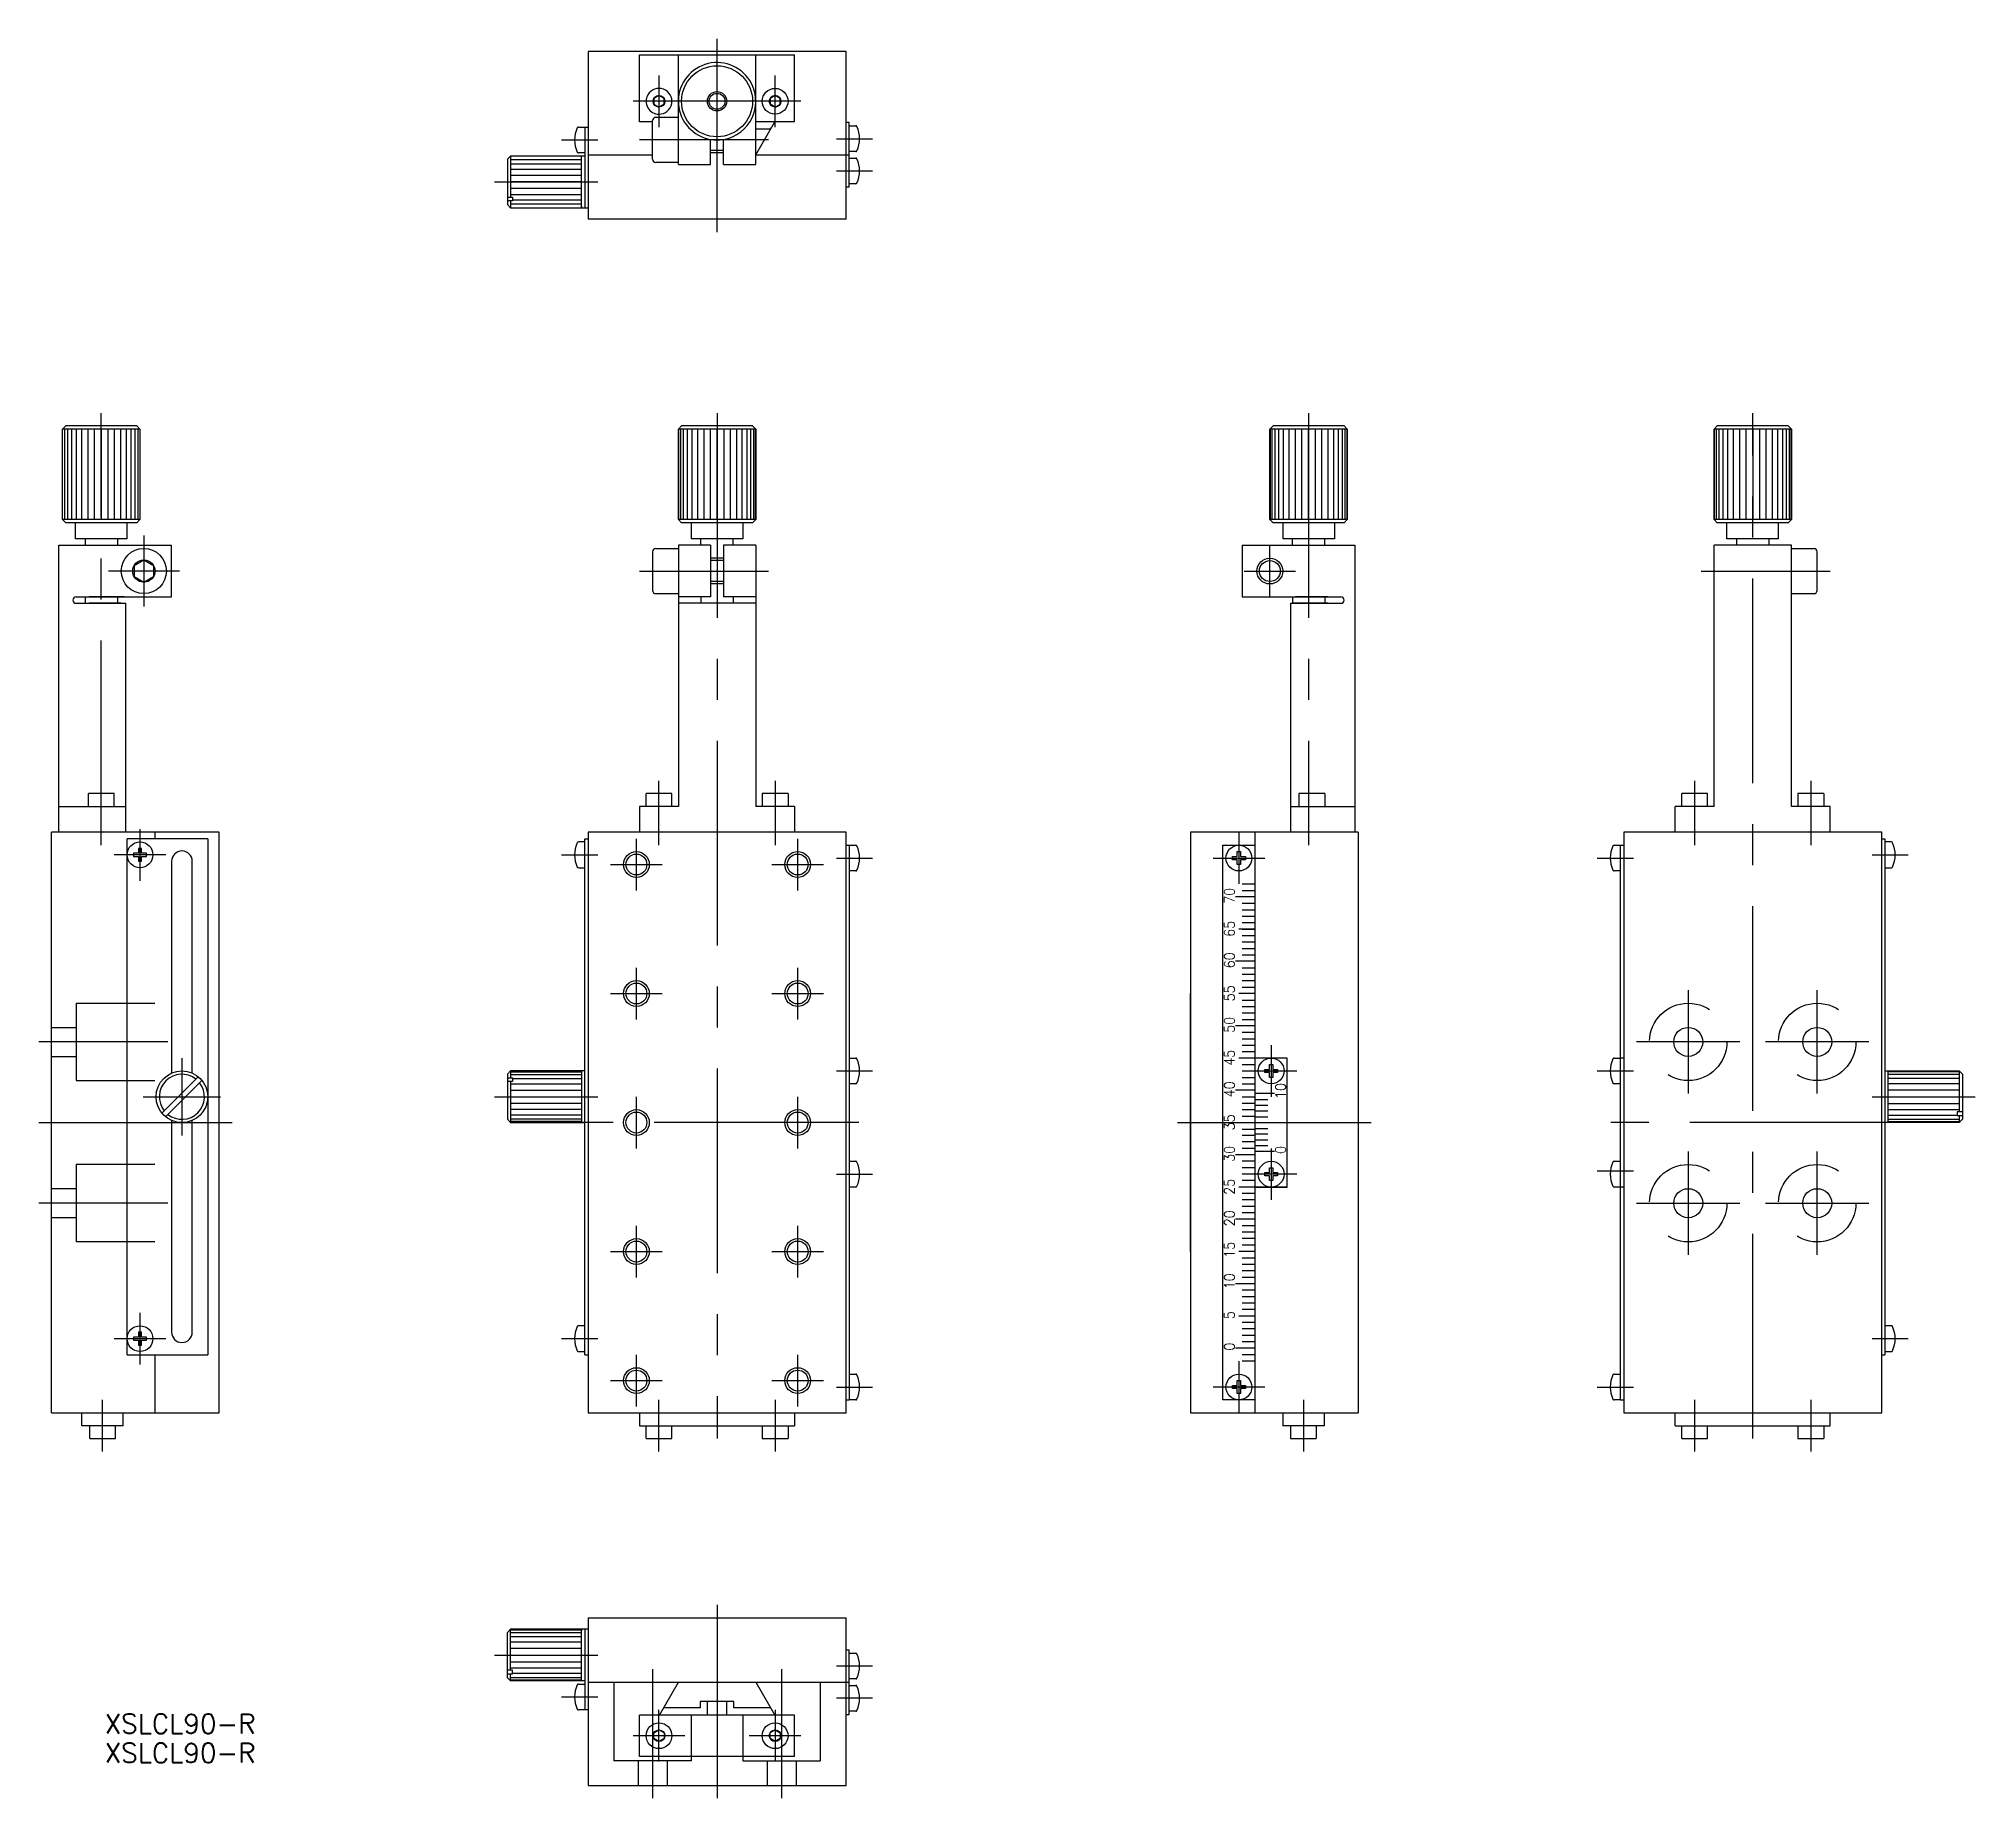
# Model space of a CAD drawing. Extents: x -105 to 195, y -105 to 168.
import ezdxf

# ---------------------------------------------------------------- set-up
doc = ezdxf.new("R2010")
doc.units = 0
doc.linetypes.add('CENTER', pattern=[50.8, 31.75, -6.35, 6.35, -6.35])
doc.linetypes.add('DASHED', pattern=[19.05, 12.7, -6.35])
doc.layers.get('0').update_dxf_attribs({"linetype": 'CONTINUOUS'})
doc.layers.add('CENTER', color=1, linetype='CENTER')
doc.styles.add('CONVERTER_2', font='txt.shx', dxfattribs={"width": 0.9})
doc.styles.get("Standard").update_dxf_attribs({"font": 'txt.shx', "height": 3, "bigfont": 'bigfont.shx'})

msp = doc.modelspace()

# ---------------------------------------------------------------- linework, layer by layer
at = {"color": 7, "linetype": 'CONTINUOUS'}
for p, q in [((20, 166.03), (-20, 166.03)), ((-20, 166.03), (-20, 140.03)), ((-12, 165.53), (12, 165.53)), ((-12, 155.13), (-12, 165.53)), ((-6, 155.83), (-6, 165.53)), ((6, 154.33), (6, 165.53)), ((12, 158.33), (12, 165.53)), ((20, 140.03), (20, 166.03)), ((-9, 159.23), (-9.78, 158.78)), ((-8.22, 158.78), (-9, 159.23)), ((9, 159.23), (8.22, 158.78)), ((9.78, 158.78), (9, 159.23)), ((-9.78, 158.78), (-9.78, 157.88)), ((-9.78, 157.88), (-9, 157.43)), ((-8.22, 157.88), (-9, 157.43)), ((-8.22, 157.88), (-8.22, 158.78)), ((8.22, 158.78), (8.22, 157.88)), ((9, 157.43), (8.22, 157.88)), ((9, 157.43), (9.78, 157.88)), ((9.78, 157.88), (9.78, 158.78)), ((12, 155.13), (12, 158.33)), ((-21.49, 154.33), (-20.5, 154.33)), ((-20.5, 154.33), (-20.5, 141.83)), ((-20.5, 154.33), (-20, 154.33)), ((-10, 155.13), (-12, 155.13)), ((-10, 154.33), (-10, 155.33)), ((-10, 150.03), (-10, 154.33)), ((-6, 155.83), (-9.5, 155.83)), ((-6, 154.33), (-6, 155.83)), ((-6, 148.83), (-6, 154.33)), ((8.94, 155.13), (6, 155.13)), ((6, 150.03), (8.94, 155.13)), ((6, 154.03), (6, 154.33)), ((8.31, 154.03), (6, 154.03)), ((6, 148.53), (6, 154.03)), ((8.31, 154.03), (8.48, 154.33)), ((12, 155.13), (8.94, 155.13)), ((20, 154.73), (20, 155.03)), ((20.5, 155.03), (20, 155.03)), ((20.5, 145.03), (20.5, 155.03)), ((20.5, 154.53), (21.49, 154.53)), ((-20.5, 150.33), (-21.49, 150.33)), ((-1, 148.53), (-1, 152.41)), ((-1, 150.71), (-1, 151.61)), ((-1, 150.33), (-1, 150.71)), ((1, 150.33), (-1, 150.33)), ((1, 148.53), (1, 152.41)), ((1, 150.71), (1, 151.61)), ((1, 150.33), (1, 150.71)), ((21.49, 150.53), (20.5, 150.53)), ((-32.5, 149.33), (-32, 149.83)), ((-32.5, 149.33), (-32.5, 142.33)), ((-32, 149.83), (-32, 143.46)), ((-20.5, 149.83), (-32, 149.83)), ((-32, 149.29), (-21, 149.29)), ((-32, 148.65), (-21, 148.65)), ((-32, 147.83), (-21, 147.83)), ((-21, 141.83), (-21, 149.83)), ((-20, 150.03), (-10, 150.03)), ((-10, 149.33), (-10, 150.03)), ((-6, 148.83), (-9.5, 148.83)), ((-6, 148.53), (-6, 148.83)), ((-6, 148.53), (-1, 148.53)), ((1, 148.53), (6, 148.53)), ((6, 150.03), (20.5, 150.03)), ((20.5, 149.53), (21.49, 149.53)), ((-32, 146.86), (-21, 146.86)), ((-21, 145.83), (-32, 145.83)), ((-21, 144.79), (-32, 144.79)), ((20.5, 145.03), (20, 145.03)), ((21.49, 145.53), (20.5, 145.53)), ((-32.5, 143.46), (-31.7, 143.46)), ((-31.7, 142.9), (-32.5, 142.9)), ((-32, 141.83), (-32.5, 142.33)), ((-21, 143.83), (-32, 143.83)), ((-32, 142.9), (-32, 141.83)), ((-21, 142.36), (-32, 142.36)), ((-32, 141.83), (-20, 141.83)), ((-31.7, 143.46), (-31.7, 142.9)), ((-21, 143), (-31.7, 143)), ((-21, 142.08), (-21, 141.83)), ((0, 140.03), (-20, 140.03)), ((20, 140.03), (0, 140.03)), ((-100.96, 108), (-101.46, 107.5)), ((-101.46, 93.5), (-101.46, 107.5)), ((-101.1, 107.5), (-101.46, 107.5)), ((-101.1, 93.5), (-101.1, 107.5)), ((-100.65, 107.5), (-101.1, 107.5)), ((-97.66, 108), (-100.96, 108)), ((-100.65, 93.5), (-100.65, 107.5)), ((-100.05, 107.5), (-100.65, 107.5)), ((-100.05, 93.5), (-100.05, 107.5)), ((-99.32, 107.5), (-100.05, 107.5)), ((-99.32, 93.5), (-99.32, 107.5)), ((-98.46, 107.5), (-99.32, 107.5)), ((-98.46, 93.5), (-98.46, 107.5)), ((-97.48, 107.5), (-98.46, 107.5)), ((-97.46, 108), (-97.66, 108)), ((-97.48, 93.5), (-97.48, 107.5)), ((-96.5, 107.5), (-97.48, 107.5)), ((-93.46, 108), (-97.46, 108)), ((-96.5, 93.5), (-96.5, 107.5)), ((-89.82, 107.5), (-96.5, 107.5)), ((-95.46, 107.5), (-95.46, 93.5)), ((-94.42, 107.5), (-94.42, 93.5)), ((-89.96, 108), (-93.46, 108)), ((-93.44, 107.5), (-93.44, 93.5)), ((-92.46, 107.5), (-92.46, 93.5)), ((-91.6, 107.5), (-91.6, 93.5)), ((-90.86, 107.5), (-90.86, 93.5)), ((-90.26, 107.5), (-90.26, 93.5)), ((-89.46, 107.5), (-89.96, 108)), ((-89.82, 107.5), (-89.82, 93.5)), ((-89.46, 107.5), (-89.82, 107.5)), ((-89.46, 107.5), (-89.46, 93.5)), ((-6, 107.5), (-5.5, 108)), ((-6, 93.5), (-6, 107.5)), ((-6, 107.5), (-6, 93.5)), ((0, 107.5), (-6, 107.5)), ((-5.91, 93.5), (-5.91, 107.5)), ((-5.64, 93.5), (-5.64, 107.5)), ((-2, 108), (-5.5, 108)), ((-5.2, 93.5), (-5.2, 107.5)), ((-4.6, 93.5), (-4.6, 107.5)), ((-3.86, 93.5), (-3.86, 107.5)), ((-3, 93.5), (-3, 107.5)), ((-2.02, 93.5), (-2.02, 107.5)), ((2, 108), (-2, 108)), ((-1.04, 93.5), (-1.04, 107.5)), ((0, 93.5), (0, 107.5)), ((1.04, 107.5), (0, 107.5)), ((1.04, 107.5), (1.04, 93.5)), ((2.02, 107.5), (1.04, 107.5)), ((2.2, 108), (2, 108)), ((2.02, 107.5), (2.02, 93.5)), ((3, 107.5), (2.02, 107.5)), ((5.5, 108), (2.2, 108)), ((3, 107.5), (3, 93.5)), ((3.86, 107.5), (3, 107.5)), ((3.86, 107.5), (3.86, 93.5)), ((4.6, 107.5), (3.86, 107.5)), ((4.6, 107.5), (4.6, 93.5)), ((5.2, 107.5), (4.6, 107.5)), ((5.2, 107.5), (5.2, 93.5)), ((5.64, 107.5), (5.2, 107.5)), ((6, 107.5), (5.5, 108)), ((5.64, 107.5), (5.64, 93.5)), ((5.91, 107.5), (5.64, 107.5)), ((5.91, 107.5), (5.91, 93.5)), ((6, 107.5), (5.91, 107.5)), ((6, 107.5), (6, 93.5)), ((85.7, 107.5), (86.2, 108)), ((85.7, 93.5), (85.7, 107.5)), ((85.7, 107.5), (85.7, 93.5)), ((91.7, 107.5), (85.7, 107.5)), ((85.79, 93.5), (85.79, 107.5)), ((86.06, 93.5), (86.06, 107.5)), ((89.7, 108), (86.2, 108)), ((86.5, 93.5), (86.5, 107.5)), ((87.1, 93.5), (87.1, 107.5)), ((87.84, 93.5), (87.84, 107.5)), ((88.7, 93.5), (88.7, 107.5)), ((89.68, 93.5), (89.68, 107.5)), ((93.7, 108), (89.7, 108)), ((90.65, 93.5), (90.65, 107.5)), ((91.7, 93.5), (91.7, 107.5)), ((92.74, 107.5), (91.7, 107.5)), ((92.74, 107.5), (92.74, 93.5)), ((93.72, 107.5), (92.74, 107.5)), ((93.9, 108), (93.7, 108)), ((93.72, 107.5), (93.72, 93.5)), ((94.7, 107.5), (93.72, 107.5)), ((97.2, 108), (93.9, 108)), ((94.7, 107.5), (94.7, 93.5)), ((95.55, 107.5), (94.7, 107.5)), ((95.55, 107.5), (95.55, 93.5)), ((96.29, 107.5), (95.55, 107.5)), ((96.29, 107.5), (96.29, 93.5)), ((96.89, 107.5), (96.29, 107.5)), ((96.89, 107.5), (96.89, 93.5)), ((97.33, 107.5), (96.89, 107.5)), ((97.7, 107.5), (97.2, 108)), ((97.33, 107.5), (97.33, 93.5)), ((97.61, 107.5), (97.33, 107.5)), ((97.61, 107.5), (97.61, 93.5)), ((97.7, 107.5), (97.61, 107.5)), ((97.7, 107.5), (97.7, 93.5)), ((155.06, 108), (154.56, 107.5)), ((154.56, 93.5), (154.56, 107.5)), ((154.65, 107.5), (154.56, 107.5)), ((154.65, 93.5), (154.65, 107.5)), ((154.92, 107.5), (154.65, 107.5)), ((154.92, 93.5), (154.92, 107.5)), ((155.36, 107.5), (154.92, 107.5)), ((158.36, 108), (155.06, 108)), ((155.36, 93.5), (155.36, 107.5)), ((155.96, 107.5), (155.36, 107.5)), ((155.96, 93.5), (155.96, 107.5)), ((156.7, 107.5), (155.96, 107.5)), ((156.7, 93.5), (156.7, 107.5)), ((157.56, 107.5), (156.7, 107.5)), ((157.56, 93.5), (157.56, 107.5)), ((158.54, 107.5), (157.56, 107.5)), ((158.56, 108), (158.36, 108)), ((158.54, 93.5), (158.54, 107.5)), ((159.52, 107.5), (158.54, 107.5)), ((162.56, 108), (158.56, 108)), ((159.52, 93.5), (159.52, 107.5)), ((160.56, 107.5), (159.52, 107.5)), ((160.56, 107.5), (160.56, 93.5)), ((166.56, 107.5), (160.56, 107.5)), ((161.6, 107.5), (161.6, 93.5)), ((166.06, 108), (162.56, 108)), ((162.58, 107.5), (162.58, 93.5)), ((163.56, 107.5), (163.56, 93.5)), ((164.42, 107.5), (164.42, 93.5)), ((165.16, 107.5), (165.16, 93.5)), ((165.76, 107.5), (165.76, 93.5)), ((166.06, 108), (166.56, 107.5)), ((166.2, 107.5), (166.2, 93.5)), ((166.47, 107.5), (166.47, 93.5)), ((166.56, 93.5), (166.56, 107.5)), ((166.56, 107.5), (166.56, 93.5)), ((-101.46, 93.5), (-100.96, 93)), ((-101.1, 93.5), (-101.46, 93.5)), ((-100.65, 93.5), (-101.1, 93.5)), ((-100.05, 93.5), (-100.65, 93.5)), ((-99.32, 93.5), (-100.05, 93.5)), ((-98.46, 93.5), (-99.32, 93.5)), ((-97.48, 93.5), (-98.46, 93.5)), ((-96.5, 93.5), (-97.48, 93.5)), ((-95.46, 93.5), (-96.5, 93.5)), ((-89.46, 93.5), (-95.46, 93.5)), ((-89.96, 93), (-89.46, 93.5)), ((0, 93.5), (-6, 93.5)), ((-6, 93.5), (-5.5, 93)), ((1.04, 93.5), (0, 93.5)), ((2.02, 93.5), (1.04, 93.5)), ((3, 93.5), (2.02, 93.5)), ((3.86, 93.5), (3, 93.5)), ((4.6, 93.5), (3.86, 93.5)), ((5.2, 93.5), (4.6, 93.5)), ((5.64, 93.5), (5.2, 93.5)), ((5.5, 93), (6, 93.5)), ((5.91, 93.5), (5.64, 93.5)), ((6, 93.5), (5.91, 93.5)), ((91.7, 93.5), (85.7, 93.5)), ((85.7, 93.5), (86.2, 93)), ((85.79, 93.5), (85.7, 93.5)), ((86.06, 93.5), (85.79, 93.5)), ((86.5, 93.5), (86.06, 93.5)), ((92.74, 93.5), (91.7, 93.5)), ((93.72, 93.5), (92.74, 93.5)), ((94.7, 93.5), (93.72, 93.5)), ((95.55, 93.5), (94.7, 93.5)), ((96.29, 93.5), (95.55, 93.5)), ((96.89, 93.5), (96.29, 93.5)), ((97.33, 93.5), (96.89, 93.5)), ((97.2, 93), (97.7, 93.5)), ((97.61, 93.5), (97.33, 93.5)), ((97.7, 93.5), (97.61, 93.5)), ((154.65, 93.5), (154.56, 93.5)), ((154.56, 93.5), (155.06, 93)), ((154.92, 93.5), (154.65, 93.5)), ((155.36, 93.5), (154.92, 93.5)), ((155.96, 93.5), (155.36, 93.5)), ((156.7, 93.5), (155.96, 93.5)), ((157.56, 93.5), (156.7, 93.5)), ((158.54, 93.5), (157.56, 93.5)), ((159.52, 93.5), (158.54, 93.5)), ((160.56, 93.5), (159.52, 93.5)), ((166.56, 93.5), (160.56, 93.5)), ((166.06, 93), (166.56, 93.5)), ((-89.96, 93), (-100.96, 93)), ((-99.46, 90.5), (-99.46, 93)), ((-97.96, 90.5), (-99.46, 90.5)), ((-91.46, 90.5), (-99.46, 90.5)), ((-92.96, 90.5), (-97.96, 90.5)), ((-97.96, 90.5), (-97.96, 89.5)), ((-91.46, 90.5), (-92.96, 90.5)), ((-92.96, 90.5), (-92.96, 89.5)), ((-91.46, 90.5), (-91.46, 93)), ((-91.46, 90.5), (-91.46, 93)), ((5.5, 93), (-5.5, 93)), ((4, 93), (-4, 93)), ((-4, 93), (-4, 90.5)), ((-4, 93), (-4, 90.5)), ((4, 90.5), (-4, 90.5)), ((-2.5, 90.5), (-4, 90.5)), ((2.5, 90.5), (-2.5, 90.5)), ((-2.5, 89.5), (-2.5, 90.5)), ((4, 90.5), (2.5, 90.5)), ((2.5, 89.5), (2.5, 90.5)), ((4, 93), (4, 90.5)), ((97.2, 93), (86.2, 93)), ((95.7, 93), (87.7, 93)), ((87.7, 93), (87.7, 90.5)), ((87.7, 93), (87.7, 90.5)), ((95.7, 90.5), (87.7, 90.5)), ((89.2, 90.5), (87.7, 90.5)), ((94.2, 90.5), (89.2, 90.5)), ((89.2, 89.5), (89.2, 90.5)), ((95.7, 90.5), (94.2, 90.5)), ((94.2, 89.5), (94.2, 90.5)), ((95.7, 93), (95.7, 90.5)), ((166.06, 93), (155.06, 93)), ((164.56, 93), (156.56, 93)), ((156.56, 90.5), (156.56, 93)), ((164.56, 90.5), (156.56, 90.5)), ((158.06, 90.5), (156.56, 90.5)), ((163.06, 90.5), (158.06, 90.5)), ((158.06, 90.5), (158.06, 89.5)), ((163.06, 90.5), (163.06, 89.5)), ((164.56, 90.5), (163.06, 90.5)), ((164.56, 90.5), (164.56, 93)), ((164.56, 90.5), (164.56, 93)), ((-102.06, 49), (-102.06, 89.5)), ((-102.06, 89.5), (-99.86, 89.5)), ((-99.86, 89.5), (-97.96, 89.5)), ((-97.96, 89.5), (-92.96, 89.5)), ((-92.96, 89.5), (-91.86, 89.5)), ((-91.86, 89.5), (-88.86, 89.5)), ((-90.36, 86.37), (-88.86, 87.23)), ((-88.86, 89.5), (-85.86, 89.5)), ((-88.86, 87.23), (-87.36, 86.37)), ((-85.86, 89.5), (-84.56, 89.5)), ((-84.56, 88.5), (-84.56, 89.5)), ((-84.56, 85.5), (-84.56, 88.5)), ((-10, 88.5), (-10, 82.5)), ((-9.5, 89), (-6, 89)), ((-6, 89.5), (-6, 81.5)), ((-2.5, 89.5), (-6, 89.5)), ((-1, 89.5), (-2.5, 89.5)), ((-1, 89.5), (-1, 87.5)), ((-1, 87.5), (-1, 87.12)), ((1, 87.5), (-1, 87.5)), ((-1, 87.12), (-1, 83.88)), ((1, 89.5), (1, 87.5)), ((2.5, 89.5), (1, 89.5)), ((1, 87.5), (1, 87.12)), ((1, 87.12), (1, 83.88)), ((6, 89.5), (2.5, 89.5)), ((6, 89.5), (6, 89)), ((6, 89), (6, 82)), ((81.4, 89.5), (85.7, 89.5)), ((81.4, 89.5), (81.4, 85.5)), ((85.7, 89.5), (89.2, 89.5)), ((89.2, 89.5), (89.7, 89.5)), ((89.7, 89.5), (94.2, 89.5)), ((94.2, 89.5), (94.7, 89.5)), ((94.7, 89.5), (97.2, 89.5)), ((97.2, 89.5), (98.9, 89.5)), ((97.2, 89.5), (98.9, 89.5)), ((98.9, 89.5), (98.9, 49)), ((154.56, 49), (154.56, 89.5)), ((166.56, 89.5), (154.56, 89.5)), ((166.56, 81.5), (166.56, 89.5)), ((166.56, 89), (170.06, 89)), ((170.56, 82.5), (170.56, 88.5)), ((-90.36, 86.37), (-90.36, 84.63)), ((-90.36, 84.63), (-88.86, 83.77)), ((-88.86, 83.77), (-87.36, 84.63)), ((-87.36, 86.37), (-87.36, 84.63)), ((-84.56, 82.5), (-84.56, 85.5)), ((81.4, 85.5), (81.4, 81.5)), ((-99.36, 81.5), (-97.96, 81.5)), ((-97.96, 81.5), (-92.96, 81.5)), ((-97.96, 81.5), (-97.96, 80.5)), ((-95.86, 81.5), (-97.36, 81.5)), ((-93.86, 81.5), (-95.86, 81.5)), ((-92.36, 81.5), (-93.86, 81.5)), ((-92.96, 81.5), (-92.96, 80.5)), ((-92.96, 81.5), (-91.86, 81.5)), ((-91.86, 81.5), (-92.36, 81.5)), ((-91.86, 81.5), (-88.86, 81.5)), ((-88.86, 81.5), (-85.86, 81.5)), ((-85.86, 81.5), (-84.56, 81.5)), ((-84.56, 81.5), (-84.56, 82.5)), ((-9.5, 82), (-6, 82)), ((-6, 81.5), (-6, 49)), ((-1, 81.5), (-6, 81.5)), ((-2.5, 81.5), (-2.5, 80.5)), ((-1, 83.88), (-1, 83.5)), ((-1, 83.5), (-1, 81.5)), ((1, 83.5), (-1, 83.5)), ((1, 83.88), (1, 83.5)), ((1, 83.5), (1, 81.5)), ((6, 81.5), (1, 81.5)), ((2.5, 81.5), (2.5, 80.5)), ((6, 82), (6, 81.5)), ((6, 81.5), (6, 80.5)), ((81.4, 81.5), (85.7, 81.5)), ((85.7, 81.5), (89.7, 81.5)), ((89.2, 81.5), (89.2, 80.5)), ((91.2, 81.5), (89.7, 81.5)), ((89.7, 81.5), (94.2, 81.5)), ((93.2, 81.5), (91.2, 81.5)), ((94.7, 81.5), (93.2, 81.5)), ((94.2, 81.5), (94.2, 80.5)), ((94.2, 81.5), (94.7, 81.5)), ((94.7, 81.5), (96.7, 81.5)), ((166.56, 82), (170.06, 82)), ((166.56, 49), (166.56, 81.5)), ((-99.36, 80.5), (-97.96, 80.5)), ((-97.96, 80.5), (-92.96, 80.5)), ((-92.96, 80.5), (-97.36, 80.5)), ((-92.36, 80.5), (-92.96, 80.5)), ((-92.96, 80.5), (-91.66, 80.5)), ((-91.66, 45), (-91.66, 80.5)), ((6, 80.5), (-6, 80.5)), ((6, 80.5), (6, 49)), ((88.9, 80.5), (88.9, 49)), ((88.9, 80.5), (89.2, 80.5)), ((89, 80.5), (89.1, 80.5)), ((89.1, 80.5), (89.2, 80.5)), ((89.2, 80.5), (94.2, 80.5)), ((89.7, 80.5), (89.2, 80.5)), ((89.2, 80.5), (89.7, 80.5)), ((94.2, 80.5), (89.7, 80.5)), ((94.2, 80.5), (96.7, 80.5)), ((94.7, 80.5), (94.2, 80.5)), ((-102.06, 49), (-91.66, 49)), ((-102.06, 45), (-102.06, 49)), ((-97.46, 49), (-97.46, 51)), ((-93.46, 51), (-97.46, 51)), ((-93.46, 49), (-93.46, 51)), ((-11, 49), (-12, 49)), ((-7, 49), (-12, 49)), ((-12, 49), (-12, 45)), ((-11, 49), (-11, 51)), ((-7, 51), (-11, 51)), ((-7, 49), (-7, 51)), ((-6, 49), (-7, 49)), ((12, 49), (6, 49)), ((7, 51), (7, 49)), ((11, 51), (7, 51)), ((11, 51), (11, 49)), ((12, 49), (12, 45)), ((88.9, 49), (98.9, 49)), ((88.9, 49), (88.9, 45)), ((90.2, 51), (90.2, 49)), ((94.2, 51), (90.2, 51)), ((94.2, 51), (94.2, 49)), ((98.9, 49), (98.9, 45)), ((154.56, 49), (148.56, 49)), ((148.56, 45), (148.56, 49)), ((149.56, 49), (149.56, 51)), ((153.56, 51), (149.56, 51)), ((153.56, 49), (153.56, 51)), ((167.56, 49), (166.56, 49)), ((167.56, 51), (167.56, 49)), ((171.56, 51), (167.56, 51)), ((172.56, 49), (167.56, 49)), ((171.56, 51), (171.56, 49)), ((172.56, 49), (171.56, 49)), ((172.56, 45), (172.56, 49)), ((-103.16, -45), (-103.16, 45)), ((-77.16, 45), (-103.16, 45)), ((-102.06, 45), (-102.56, 45)), ((-99.86, 45), (-102.06, 45)), ((-91.46, -36), (-91.46, 44)), ((-87.16, 44), (-91.46, 44)), ((-89.71, 42.5), (-89.71, 41.75)), ((-89.21, 42.5), (-89.71, 42.5)), ((-89.21, 41.75), (-89.21, 42.5)), ((-87.16, 45), (-87.16, 44)), ((-78.96, 44), (-87.16, 44)), ((-78.96, 44), (-78.96, -36)), ((-77.16, 40.5), (-77.16, 45)), ((-20.5, 43.5), (-21.49, 43.5)), ((-20.5, -36), (-20.5, 44)), ((-20.5, 44), (-20, 44)), ((-20.5, 44), (-20, 44)), ((20, 45), (-20, 45)), ((-20, 45), (-20, -44)), ((-6, 45), (-20, 45)), ((6, 45), (-6, 45)), ((20, 45), (6, 45)), ((20, -45), (20, 45)), ((20, 43), (20.5, 43)), ((20.5, 43), (20.5, -43)), ((20.5, 43), (21.49, 43)), ((20.5, 43), (21.49, 43)), ((99.4, 45), (73.4, 45)), ((73.4, 45), (73.4, 0)), ((78.4, 0), (78.4, 43)), ((78.4, 43), (83.4, 43)), ((83.4, 43), (83.4, 45)), ((83.4, -45), (83.4, 43)), ((97.2, 45), (89, 45)), ((95.3, 45), (89.1, 45)), ((98.9, 45), (97.2, 45)), ((99.4, 45), (98.9, 45)), ((99.4, 45), (99.4, -45)), ((139.07, 43), (140.06, 43)), ((139.07, 43), (140.06, 43)), ((140.06, 10), (140.06, 43)), ((140.06, 43), (140.56, 43)), ((180.56, 45), (140.56, 45)), ((140.56, 45), (140.56, 10)), ((154.56, 45), (140.56, 45)), ((166.56, 45), (154.56, 45)), ((180.56, 45), (166.56, 45)), ((180.56, 36), (180.56, 45)), ((180.56, 44), (181.06, 44)), ((180.56, 44), (181.06, 44)), ((181.06, 44), (181.06, -36)), ((182.05, 43.5), (181.06, 43.5)), ((-90.46, 41.75), (-90.46, 41.25)), ((-89.71, 41.75), (-90.46, 41.75)), ((-90.46, 41.25), (-89.71, 41.25)), ((-89.71, 41.25), (-89.71, 40.5)), ((-89.71, 40.5), (-89.21, 40.5)), ((-88.46, 41.75), (-89.21, 41.75)), ((-89.21, 41.25), (-88.46, 41.25)), ((-89.21, 40.5), (-89.21, 41.25)), ((-88.46, 41.25), (-88.46, 41.75)), ((-84.56, 40.5), (-84.56, 7.67)), ((-81.36, 7.67), (-81.36, 40.5)), ((-77.16, -32.5), (-77.16, 40.5)), ((-21.49, 39.5), (-20.5, 39.5)), ((79.9, 40.75), (79.9, 41.25)), ((79.9, 41.25), (80.65, 41.25)), ((80.65, 40.75), (79.9, 40.75)), ((80.65, 41.25), (80.65, 42)), ((80.65, 42), (81.15, 42)), ((80.65, 40), (80.65, 40.75)), ((81.15, 40), (80.65, 40)), ((81.15, 42), (81.15, 41.25)), ((81.15, 41.25), (81.9, 41.25)), ((81.9, 40.75), (81.15, 40.75)), ((81.15, 40.75), (81.15, 40)), ((81.9, 41.25), (81.9, 40.75)), ((181.06, 39.5), (182.05, 39.5)), ((21.49, 39), (20.5, 39)), ((81.4, 37), (83.4, 37)), ((140.06, 39), (139.07, 39)), ((83.4, 35), (80.4, 35)), ((81.4, 36), (83.4, 36)), ((81.4, 36), (83.4, 36)), ((81.4, 34), (83.4, 34)), ((180.56, -44), (180.56, 36)), ((81.4, 33), (83.4, 33)), ((81.4, 33), (83.4, 33)), ((81.4, 33), (83.4, 33)), ((81.4, 32), (83.4, 32)), ((81.4, 32), (83.4, 32)), ((81.4, 31), (83.4, 31)), ((81.4, 31), (83.4, 31)), ((83.4, 30), (80.9, 30)), ((81.4, 30), (83.4, 30)), ((81.4, 30), (83.4, 30)), ((81.4, 29), (83.4, 29)), ((81.4, 28), (83.4, 28)), ((83.4, 25), (83.4, 30)), ((83.4, 25), (80.4, 25)), ((81.4, 27), (83.4, 27)), ((81.4, 26), (83.4, 26)), ((81.4, 24), (83.4, 24)), ((81.4, 24), (83.4, 24)), ((81.4, 23), (83.4, 23)), ((81.4, 23), (83.4, 23)), ((81.4, 22), (83.4, 22)), ((81.4, 22), (83.4, 22)), ((73.4, -20), (73.4, 20)), ((83.4, 20), (80.9, 20)), ((81.4, 21), (83.4, 21)), ((81.4, 21), (83.4, 21)), ((81.4, 19), (83.4, 19)), ((81.4, 18), (83.4, 18)), ((81.4, 17), (83.4, 17)), ((81.4, 16), (83.4, 16)), ((83.4, 15), (80.4, 15)), ((81.4, 14), (83.4, 14)), ((81.4, 13), (83.4, 13)), ((20.5, 10), (21.49, 10)), ((88.4, 10), (80.9, 10)), ((81.4, 12), (83.4, 12)), ((81.4, 11), (83.4, 11)), ((88.4, 10), (83.4, 10)), ((88.4, 0), (88.4, 10)), ((139.07, 10), (140.06, 10)), ((140.06, -10), (140.06, 10)), ((140.56, 10), (140.06, 10)), ((140.56, 10), (140.56, -10)), ((-80.43, 7.1), (-86.06, 1.47)), ((-79.86, 6.53), (-85.49, 0.9)), ((-32.5, 7.5), (-32, 8)), ((-32.5, 7.5), (-32.5, 0.5)), ((-32.5, 6.93), (-31.7, 6.93)), ((-31.7, 6.36), (-32.5, 6.36)), ((-20.5, 8), (-32, 8)), ((-32, 8), (-32, 6.93)), ((-32, 7.86), (-21, 7.86)), ((-32, 7.46), (-21, 7.46)), ((-32, 6.36), (-32, 0)), ((-31.7, 6.93), (-31.7, 6.36)), ((-31.7, 6.83), (-21, 6.83)), ((-21, 8), (-21, 0)), ((81.4, 9), (83.4, 9)), ((81.4, 8), (83.4, 8)), ((81.4, 7), (83.4, 7)), ((84.9, 8.25), (85.65, 8.25)), ((84.9, 7.75), (84.9, 8.25)), ((85.65, 7.75), (84.9, 7.75)), ((85.65, 8.25), (85.65, 9)), ((85.65, 9), (86.15, 9)), ((85.65, 7), (85.65, 7.75)), ((86.15, 7), (85.65, 7)), ((86.15, 9), (86.15, 8.25)), ((86.15, 8.25), (86.9, 8.25)), ((86.9, 7.75), (86.15, 7.75)), ((86.15, 7.75), (86.15, 7)), ((86.9, 8.25), (86.9, 7.75)), ((181.06, 8), (192.56, 8)), ((181.56, 0), (181.56, 8)), ((192.56, 7.86), (181.56, 7.86)), ((192.56, 7.46), (181.56, 7.46)), ((192.56, 6.83), (181.56, 6.83)), ((192.56, 8), (192.56, 1.64)), ((193.06, 7.5), (192.56, 8)), ((193.06, 7.5), (193.06, 0.5)), ((-32, 6), (-21, 6)), ((-32, 5.04), (-21, 5.04)), ((-32, 4), (-21, 4)), ((21.49, 6), (20.5, 6)), ((83.4, 5), (80.4, 5)), ((81.4, 6), (83.4, 6)), ((81.4, 4), (83.4, 4)), ((86.4, 4.5), (83.4, 4.5)), ((83.4, 3.6), (85.4, 3.6)), ((140.06, 6), (139.07, 6)), ((192.56, 6), (181.56, 6)), ((192.56, 5.04), (181.56, 5.04)), ((181.56, 4), (192.56, 4)), ((-84.56, 0.33), (-84.56, -32.5)), ((-81.36, -32.5), (-81.36, 0.33)), ((-32, 0), (-32.5, 0.5)), ((-21, 2.96), (-32, 2.96)), ((-21, 2), (-32, 2)), ((-21, 1.17), (-32, 1.17)), ((-21, 0.54), (-32, 0.54)), ((-21, 0.14), (-32, 0.14)), ((-21, 0), (-21, 0.25)), ((81.4, 3), (83.4, 3)), ((81.4, 2), (83.4, 2)), ((81.4, 1), (83.4, 1)), ((83.4, 2.7), (85.4, 2.7)), ((83.4, 1.8), (85.4, 1.8)), ((83.4, 0.9), (85.4, 0.9)), ((192.56, 0), (181.06, 0)), ((181.56, 2.96), (192.56, 2.96)), ((181.56, 2), (192.56, 2)), ((181.56, 1.17), (192.26, 1.17)), ((181.56, 0.54), (192.56, 0.54)), ((181.56, 0.25), (181.56, 0)), ((181.56, 0.14), (192.56, 0.14)), ((193.06, 1.64), (192.26, 1.64)), ((192.26, 1.64), (192.26, 1.07)), ((192.26, 1.07), (193.06, 1.07)), ((192.56, 1.07), (192.56, 0)), ((192.56, 0), (193.06, 0.5)), ((-32, 0), (-20.5, 0)), ((73.4, 0), (73.4, -45)), ((78.4, -43), (78.4, 0)), ((80.9, 0), (85.9, 0)), ((81.4, -1), (83.4, -1)), ((83.4, -2), (81.4, -2)), ((83.4, -3), (81.4, -3)), ((83.4, -0.9), (85.4, -0.9)), ((85.4, -1.8), (83.4, -1.8)), ((83.4, -2.7), (85.4, -2.7)), ((88.4, -10), (88.4, 0)), ((20.5, -6), (21.49, -6)), ((83.4, -5), (80.4, -5)), ((83.4, -4), (81.4, -4)), ((83.4, -6), (81.4, -6)), ((85.4, -3.6), (83.4, -3.6)), ((86.4, -4.5), (83.4, -4.5)), ((139.07, -6), (140.06, -6)), ((83.4, -7), (81.4, -7)), ((83.4, -8), (81.4, -8)), ((83.4, -9), (81.4, -9)), ((84.9, -7.75), (85.65, -7.75)), ((84.9, -8.25), (84.9, -7.75)), ((85.65, -8.25), (84.9, -8.25)), ((85.65, -7.75), (85.65, -7)), ((85.65, -7), (86.15, -7)), ((85.65, -9), (85.65, -8.25)), ((86.15, -9), (85.65, -9)), ((86.15, -7), (86.15, -7.75)), ((86.15, -7.75), (86.9, -7.75)), ((86.9, -8.25), (86.15, -8.25)), ((86.15, -8.25), (86.15, -9)), ((86.9, -7.75), (86.9, -8.25)), ((21.49, -10), (20.5, -10)), ((88.4, -10), (80.9, -10)), ((83.4, -11), (81.4, -11)), ((83.4, -12), (81.4, -12)), ((83.4, -10), (88.4, -10)), ((88.4, -10), (83.4, -10)), ((140.06, -10), (139.07, -10)), ((140.06, -43), (140.06, -10)), ((140.56, -10), (140.06, -10)), ((140.56, -10), (140.56, -45)), ((83.4, -15), (80.4, -15)), ((83.4, -13), (81.4, -13)), ((83.4, -14), (81.4, -14)), ((83.4, -16), (81.4, -16)), ((83.4, -17), (81.4, -17)), ((83.4, -18), (81.4, -18)), ((83.4, -20), (80.9, -20)), ((83.4, -19), (81.4, -19)), ((83.4, -21), (81.4, -21)), ((83.4, -22), (81.4, -22)), ((83.4, -23), (81.4, -23)), ((83.4, -24), (81.4, -24)), ((83.4, -25), (80.4, -25)), ((83.4, -26), (81.4, -26)), ((83.4, -27), (81.4, -27)), ((83.4, -30), (80.9, -30)), ((83.4, -28), (81.4, -28)), ((83.4, -29), (81.4, -29)), ((-89.21, -32.5), (-89.71, -32.5)), ((-89.71, -32.5), (-89.71, -33.25)), ((-89.21, -33.25), (-89.21, -32.5)), ((-77.16, -45), (-77.16, -32.5)), ((-20.5, -31.5), (-21.49, -31.5)), ((83.4, -31), (81.4, -31)), ((83.4, -32), (81.4, -32)), ((83.4, -33), (81.4, -33)), ((182.05, -31.5), (181.06, -31.5)), ((-91.46, -36), (-87.16, -36)), ((-90.46, -33.25), (-90.46, -33.75)), ((-89.71, -33.25), (-90.46, -33.25)), ((-90.46, -33.75), (-89.71, -33.75)), ((-89.71, -33.75), (-89.71, -34.5)), ((-89.71, -34.5), (-89.21, -34.5)), ((-88.46, -33.25), (-89.21, -33.25)), ((-89.21, -34.5), (-89.21, -33.75)), ((-89.21, -33.75), (-88.46, -33.75)), ((-88.46, -33.75), (-88.46, -33.25)), ((-87.16, -36), (-87.16, -45)), ((-87.16, -36), (-78.96, -36)), ((-21.49, -35.5), (-20.5, -35.5)), ((-20.5, -36), (-20, -36)), ((83.4, -35), (80.4, -35)), ((83.4, -34), (81.4, -34)), ((83.4, -36), (81.4, -36)), ((180.56, -36), (181.06, -36)), ((181.06, -35.5), (182.05, -35.5)), ((20.5, -39), (21.49, -39)), ((83.4, -37), (81.4, -37)), ((139.07, -39), (140.06, -39)), ((79.9, -40.75), (80.65, -40.75)), ((79.9, -41.25), (79.9, -40.75)), ((80.65, -41.25), (79.9, -41.25)), ((80.65, -40), (81.15, -40)), ((80.65, -40.75), (80.65, -40)), ((80.65, -42), (80.65, -41.25)), ((81.15, -42), (80.65, -42)), ((81.15, -40), (81.15, -40.75)), ((81.15, -40.75), (81.9, -40.75)), ((81.15, -41.25), (81.15, -42)), ((81.9, -41.25), (81.15, -41.25)), ((81.9, -40.75), (81.9, -41.25)), ((-103.16, -45), (-77.16, -45)), ((-103.16, -45), (-98.86, -45)), ((-98.46, -47), (-98.46, -45)), ((-92.06, -47), (-92.06, -45)), ((-20, -44), (-20, -45)), ((-20, -45), (20, -45)), ((-12, -45), (-12, -47)), ((12, -45), (12, -47)), ((20, -43), (20.5, -43)), ((21.49, -43), (20.5, -43)), ((73.4, -45), (80.4, -45)), ((83.4, -43), (78.4, -43)), ((80.4, -45), (80.9, -45)), ((80.9, -45), (99.4, -45)), ((87.7, -45), (87.7, -47)), ((94.1, -45), (94.1, -47)), ((140.06, -43), (139.07, -43)), ((140.06, -43), (140.56, -43)), ((140.56, -45), (180.56, -45)), ((148.56, -47), (148.56, -45)), ((172.56, -47), (172.56, -45)), ((180.56, -45), (180.56, -44)), ((-92.06, -47), (-98.46, -47)), ((-97.26, -49), (-97.26, -47)), ((-93.26, -49), (-93.26, -47)), ((-12, -47), (12, -47)), ((-12, -47), (-11, -47)), ((-11, -49), (-11, -47)), ((-7, -49), (-7, -47)), ((7, -47), (7, -49)), ((11, -47), (11, -49)), ((94.1, -47), (87.7, -47)), ((88.9, -47), (88.9, -49)), ((92.9, -47), (92.9, -49)), ((148.56, -47), (172.56, -47)), ((149.56, -49), (149.56, -47)), ((153.56, -49), (153.56, -47)), ((167.56, -47), (167.56, -49)), ((171.56, -47), (172.56, -47)), ((171.56, -47), (171.56, -49)), ((-97.26, -49), (-93.26, -49)), ((-11, -49), (-7, -49)), ((7, -49), (11, -49)), ((88.9, -49), (92.9, -49)), ((149.56, -49), (153.56, -49)), ((167.56, -49), (171.56, -49)), ((-20, -76.76), (20, -76.76)), ((-20, -76.76), (-20, -102.76)), ((20, -102.76), (20, -76.76)), ((-32, -78.56), (-32.5, -79.06)), ((-32.5, -86.06), (-32.5, -79.06)), ((-20, -78.56), (-32, -78.56)), ((-32, -84.92), (-32, -78.56)), ((-21, -78.69), (-32, -78.69)), ((-21, -79.09), (-32, -79.09)), ((-21, -79.73), (-32, -79.73)), ((-21, -80.56), (-32, -80.56)), ((-21, -86.56), (-21, -78.56)), ((-21, -78.56), (-21, -78.81)), ((-20.5, -78.56), (-20.5, -91.06)), ((-21, -81.52), (-32, -81.52)), ((-32, -82.56), (-21, -82.56)), ((-32, -83.59), (-21, -83.59)), ((20, -81.76), (20.5, -81.76)), ((20.5, -91.76), (20.5, -81.76)), ((20.5, -82.26), (21.49, -82.26)), ((-31.7, -84.92), (-32.5, -84.92)), ((-32.5, -85.48), (-31.7, -85.48)), ((-32.5, -86.06), (-32, -86.56)), ((-32, -84.56), (-21, -84.56)), ((-32, -86.56), (-32, -85.48)), ((-32, -86.02), (-21, -86.02)), ((-32, -86.42), (-21, -86.42)), ((-20.5, -86.56), (-32, -86.56)), ((-31.7, -85.48), (-31.7, -84.92)), ((-31.7, -85.38), (-21, -85.38)), ((-21.49, -87.06), (-20.5, -87.06)), ((-20, -86.76), (20.5, -86.76)), ((-8.94, -91.86), (-6, -86.76)), ((6, -86.76), (8.94, -91.86)), ((21.49, -86.26), (20.5, -86.26)), ((2.6, -89.76), (-2.6, -89.76)), ((-2.6, -89.76), (-2.6, -90.76)), ((-1.5, -91.86), (-1.5, -89.76)), ((1.5, -91.86), (1.5, -89.76)), ((2.6, -90.76), (2.6, -89.76)), ((20.5, -87.26), (21.49, -87.26)), ((-20.5, -91.06), (-21.49, -91.06)), ((-20, -91.06), (-20.5, -91.06)), ((-12, -98.26), (-12, -91.86)), ((-8.94, -91.86), (-12, -91.86)), ((-1.5, -91.86), (-8.94, -91.86)), ((-2.6, -90.76), (-8.31, -90.76)), ((1.5, -91.86), (-1.5, -91.86)), ((8.94, -91.86), (1.5, -91.86)), ((8.31, -90.76), (2.6, -90.76)), ((12, -91.86), (8.94, -91.86)), ((12, -98.26), (12, -91.86)), ((20, -91.76), (20, -91.46)), ((20, -91.76), (20.5, -91.76)), ((21.49, -91.26), (20.5, -91.26)), ((-9.78, -94.61), (-9, -94.16)), ((-9.78, -95.51), (-9.78, -94.61)), ((-9, -95.96), (-9.78, -95.51)), ((-8.22, -94.61), (-9, -94.16)), ((-8.22, -95.51), (-9, -95.96)), ((-8.22, -94.61), (-8.22, -95.51)), ((9, -94.16), (8.22, -94.61)), ((8.22, -95.51), (8.22, -94.61)), ((9, -95.96), (8.22, -95.51)), ((9, -94.16), (9.78, -94.61)), ((9.78, -95.51), (9, -95.96)), ((9.78, -94.61), (9.78, -95.51)), ((12, -98.26), (-12, -98.26)), ((-20, -102.76), (20, -102.76))]:
    msp.add_line(p, q, dxfattribs=at)
at = {"color": 3, "linetype": 'CONTINUOUS'}
for p, q in [((1, 150.71), (-1, 150.71)), ((1, 87.12), (-1, 87.12)), ((1, 83.88), (-1, 83.88))]:
    msp.add_line(p, q, dxfattribs=at)
at = {"color": 3, "linetype": 'DASHED'}
for p, q in [((-99.36, 18.5), (-87.16, 18.5)), ((-99.36, 18.5), (-99.36, 6.5)), ((-103.16, 14.75), (-99.36, 14.75)), ((-103.16, 10.25), (-99.36, 10.25)), ((-99.36, 6.5), (-87.16, 6.5)), ((-87.16, -6.5), (-99.36, -6.5)), ((-99.36, -6.5), (-99.36, -18.5)), ((-99.36, -10.25), (-103.16, -10.25)), ((-99.36, -14.75), (-103.16, -14.75)), ((-87.16, -18.5), (-99.36, -18.5)), ((-16, -86.76), (-16, -98.96)), ((16, -86.76), (16, -98.96)), ((-4, -91.86), (-4, -98.96)), ((4, -91.86), (4, -98.96)), ((-4, -98.96), (-16, -98.96)), ((-12.25, -98.96), (-12.25, -102.76)), ((-7.75, -98.96), (-7.75, -102.76)), ((4, -98.96), (16, -98.96)), ((7.75, -98.96), (7.75, -102.76)), ((12.25, -98.96), (12.25, -102.76))]:
    msp.add_line(p, q, dxfattribs=at)
at = {"color": 7, "linetype": 'CONTINUOUS'}
for centre, radius in [((0, 158.33), 5.5), ((-9, 158.33), 0.9), ((0, 158.33), 1.23), ((9, 158.33), 2), ((9, 158.33), 0.9), ((-88.86, 85.5), 3.5), ((-88.86, 85.5), 1.73), ((85.7, 85.5), 1.62), ((-89.46, 41.5), 2), ((80.9, 41), 2), ((-12.5, 40), 1.62), ((12.5, 40), 1.62), ((-12.5, 20), 1.62), ((12.5, 20), 1.62), ((150.56, 12.5), 2.25), ((170.56, 12.5), 2.25), ((85.9, 8), 2), ((-82.96, 4), 4), ((-12.5, 0), 1.62), ((12.5, 0), 1.62), ((85.9, -8), 2), ((150.56, -12.5), 2.25), ((170.56, -12.5), 2.25), ((-12.5, -20), 1.62), ((12.5, -20), 1.62), ((-89.46, -33.5), 2), ((-12.5, -40), 1.62), ((12.5, -40), 1.62), ((80.9, -41), 2), ((-9, -95.06), 2), ((9, -95.06), 2), ((-9, -95.06), 0.9), ((9, -95.06), 0.9)]:
    msp.add_circle(centre, radius, dxfattribs=at)
at = {"color": 3, "linetype": 'CONTINUOUS'}
for centre, radius in [((0, 158.33), 1.5), ((85.7, 85.5), 2), ((-12.5, 40), 2), ((12.5, 40), 2), ((-12.5, 20), 2), ((12.5, 20), 2), ((-12.5, 0), 2), ((12.5, 0), 2), ((-12.5, -20), 2), ((12.5, -20), 2), ((-12.5, -40), 2), ((12.5, -40), 2)]:
    msp.add_circle(centre, radius, dxfattribs=at)
at = {"color": 3, "linetype": 'DASHED'}
for centre in [(150.56, 12.5), (170.56, 12.5), (150.56, -12.5), (170.56, -12.5)]:
    msp.add_circle(centre, 6, dxfattribs=at)
at = {"color": 7, "linetype": 'CONTINUOUS'}
for centre, radius, start, end in [((0, 158.33), 6, 32.231, 260.4059), ((-9, 158.33), 2, 150, 270), ((-9, 158.33), 2, 270, 150), ((0, 158.33), 6, 279.5941, 32.231), ((-17.75, 152.33), 4.35, 154.3284, 205.6716), ((-21.49, 154.13), 0.2, 90, 154.3284), ((-9.5, 155.33), 0.5, 90, 180), ((21.49, 154.33), 0.2, 25.6716, 90), ((17.75, 152.53), 4.35, 334.3284, 25.6716), ((-21.49, 150.53), 0.2, 205.6716, 270), ((0, 158.33), 6, 260.4059, 279.5941), ((21.49, 150.73), 0.2, 270, 334.3284), ((-9.5, 149.33), 0.5, 180, 270), ((21.49, 149.33), 0.2, 25.6716, 90), ((17.75, 147.53), 4.35, 334.3284, 25.6716), ((21.49, 145.73), 0.2, 270, 334.3284), ((-9.5, 88.5), 0.5, 90, 180), ((170.06, 88.5), 0.5, 0, 90), ((-99.36, 81), 0.5, 90, 180), ((-9.5, 82.5), 0.5, 180, 270), ((96.7, 81), 0.5, 0, 90), ((170.06, 82.5), 0.5, 270, 0), ((-99.36, 81), 0.5, 180, 270), ((96.7, 81), 0.5, 270, 0), ((-82.96, 40.5), 1.6, 0, 180), ((-17.75, 41.5), 4.35, 154.3284, 205.6716), ((-21.49, 43.3), 0.2, 90, 154.3284), ((21.49, 42.8), 0.2, 25.6716, 90), ((21.49, 42.8), 0.2, 25.6716, 90), ((17.75, 41), 4.35, 334.3284, 25.6716), ((142.81, 41), 4.35, 154.3284, 205.6716), ((139.07, 42.8), 0.2, 90, 154.3284), ((139.07, 42.8), 0.2, 90, 154.3284), ((182.05, 43.3), 0.2, 25.6716, 90), ((178.3, 41.5), 4.35, 334.3284, 25.6716), ((-21.49, 39.7), 0.2, 205.6716, 270), ((21.49, 39.2), 0.2, 270, 334.3284), ((139.07, 39.2), 0.2, 205.6716, 270), ((182.05, 39.7), 0.2, 270, 334.3284), ((21.49, 9.8), 0.2, 25.6716, 90), ((17.75, 8), 4.35, 334.3284, 25.6716), ((142.81, 8), 4.35, 154.3284, 205.6716), ((139.07, 9.8), 0.2, 90, 154.3284), ((-82.96, 4), 3.5, 51.5624, 218.4376), ((-82.96, 4), 3.5, 231.5624, 38.4376), ((21.49, 6.2), 0.2, 270, 334.3284), ((139.07, 6.2), 0.2, 205.6716, 270), ((21.49, -6.2), 0.2, 25.6716, 90), ((139.07, -6.2), 0.2, 90, 154.3284), ((17.75, -8), 4.35, 334.3284, 25.6716), ((142.81, -8), 4.35, 154.3284, 205.6716), ((21.49, -9.8), 0.2, 270, 334.3284), ((139.07, -9.8), 0.2, 205.6716, 270), ((-82.96, -32.5), 1.6, 180, 0), ((-17.75, -33.5), 4.35, 154.3284, 205.6716), ((-21.49, -31.7), 0.2, 90, 154.3284), ((182.05, -31.7), 0.2, 25.6716, 90), ((178.3, -33.5), 4.35, 334.3284, 25.6716), ((-21.49, -35.3), 0.2, 205.6716, 270), ((182.05, -35.3), 0.2, 270, 334.3284), ((21.49, -39.2), 0.2, 25.6716, 90), ((139.07, -39.2), 0.2, 90, 154.3284), ((17.75, -41), 4.35, 334.3284, 25.6716), ((142.81, -41), 4.35, 154.3284, 205.6716), ((21.49, -42.8), 0.2, 270, 334.3284), ((139.07, -42.8), 0.2, 205.6716, 270), ((21.49, -82.46), 0.2, 25.6716, 90), ((17.75, -84.26), 4.35, 334.3284, 25.6716), ((-21.49, -87.26), 0.2, 90, 154.3284), ((21.49, -86.06), 0.2, 270, 334.3284), ((-17.75, -89.06), 4.35, 154.3284, 205.6716), ((21.49, -87.46), 0.2, 25.6716, 90), ((17.75, -89.26), 4.35, 334.3284, 25.6716), ((-21.49, -90.86), 0.2, 205.6716, 270), ((21.49, -91.06), 0.2, 270, 334.3284)]:
    msp.add_arc(centre, radius, start, end, dxfattribs=at)
at = {"layer": 'CENTER', "color": 1, "linetype": 'CENTER'}
for p, q in [((0, 138.03), (0, 168.03)), ((-9, 162.33), (-9, 154.33)), ((9, 154.33), (9, 162.33)), ((13, 158.33), (-13, 158.33)), ((-24.1, 152.33), (-18.5, 152.33)), ((8, 152.33), (-12, 152.33)), ((18.5, 152.53), (24.1, 152.53)), ((18.5, 147.53), (24.1, 147.53)), ((-34.5, 145.83), (-18.5, 145.83)), ((-95.46, 43), (-95.46, 110)), ((0, 110), (0, -49)), ((91.7, 110), (91.7, 43)), ((160.56, -49), (160.56, 110)), ((-88.86, 91), (-88.86, 80)), ((85.7, 81.5), (85.7, 89.5)), ((-83.36, 85.5), (-94.36, 85.5)), ((-12, 85.5), (8, 85.5)), ((81.7, 85.5), (89.7, 85.5)), ((152.56, 85.5), (172.56, 85.5)), ((-9, 43), (-9, 53)), ((9, 53), (9, 43)), ((151.56, 43), (151.56, 53)), ((169.56, 53), (169.56, 43)), ((-89.46, 45.5), (-89.46, 37.5)), ((-12.5, 36), (-12.5, 44)), ((12.5, 36), (12.5, 44)), ((80.9, 45), (80.9, 37)), ((-85.46, 41.5), (-93.46, 41.5)), ((-24.1, 41.5), (-18.5, 41.5)), ((-16.5, 40), (-8.5, 40)), ((8.5, 40), (16.5, 40)), ((18.5, 41), (24.1, 41)), ((76.9, 41), (84.9, 41)), ((136.46, 41), (142.06, 41)), ((179.06, 41.5), (184.66, 41.5)), ((-12.5, 16), (-12.5, 24)), ((12.5, 16), (12.5, 24)), ((-16.5, 20), (-8.5, 20)), ((8.5, 20), (16.5, 20)), ((150.56, 20.5), (150.56, 4.5)), ((170.56, 4.5), (170.56, 20.5)), ((-85.16, 12.5), (-105.16, 12.5)), ((158.56, 12.5), (142.56, 12.5)), ((178.56, 12.5), (162.56, 12.5)), ((-82.96, 10), (-82.96, -2)), ((85.9, 12), (85.9, 4)), ((18.5, 8), (24.1, 8)), ((81.9, 8), (89.9, 8)), ((136.46, 8), (142.06, 8)), ((-88.96, 4), (-76.96, 4)), ((-34.5, 4), (-18.5, 4)), ((-12.5, -4), (-12.5, 4)), ((12.5, -4), (12.5, 4)), ((179.06, 4), (195.06, 4)), ((22, 0), (-22, 0)), ((-105.16, 0), (-75.16, 0)), ((71.4, 0), (101.4, 0)), ((182.56, 0), (138.56, 0)), ((85.9, -4), (85.9, -12)), ((150.56, -4.5), (150.56, -20.5)), ((170.56, -20.5), (170.56, -4.5)), ((18.5, -8), (24.1, -8)), ((89.9, -8), (81.9, -8)), ((87.9, -8), (83.9, -8)), ((136.46, -7.5), (142.06, -7.5)), ((-85.16, -12.5), (-105.16, -12.5)), ((142.56, -12.5), (158.56, -12.5)), ((162.56, -12.5), (178.56, -12.5)), ((-12.5, -24), (-12.5, -16)), ((12.5, -24), (12.5, -16)), ((-16.5, -20), (-8.5, -20)), ((8.5, -20), (16.5, -20)), ((-89.46, -29.5), (-89.46, -37.5)), ((-93.46, -33.5), (-85.46, -33.5)), ((-24.1, -33.5), (-18.5, -33.5)), ((-12.5, -44), (-12.5, -36)), ((12.5, -44), (12.5, -36)), ((179.06, -33.5), (184.66, -33.5)), ((80.9, -37), (80.9, -45)), ((-16.5, -40), (-8.5, -40)), ((8.5, -40), (16.5, -40)), ((18.5, -41), (24.1, -41)), ((84.9, -41), (76.9, -41)), ((136.46, -41), (142.06, -41)), ((-95.26, -51), (-95.26, -43)), ((-9, -51), (-9, -43)), ((9, -43), (9, -51)), ((90.9, -43), (90.9, -51)), ((151.56, -51), (151.56, -43)), ((169.56, -43), (169.56, -51)), ((0, -74.76), (0, -104.76)), ((-34.5, -82.56), (-18.5, -82.56)), ((-10, -84.76), (-10, -104.76)), ((10, -84.76), (10, -104.76)), ((24.1, -84.26), (18.5, -84.26)), ((-18.5, -89.06), (-24.1, -89.06)), ((24.1, -89.26), (18.5, -89.26)), ((-9, -99.06), (-9, -91.06)), ((9, -91.06), (9, -99.06)), ((-5, -95.06), (-13, -95.06)), ((13, -95.06), (5, -95.06))]:
    msp.add_line(p, q, dxfattribs=at)

# ---------------------------------------------------------------- texts
at = {"color": 7, "linetype": 'CONTINUOUS', "style": 'CONVERTER_2', "width": 0.9}
for s, p in [('70', (80.23, 33.92)), ('65', (80.23, 28.8)), ('60', (80.23, 23.92)), ('55', (80.23, 18.8)), ('50', (80.23, 13.92)), ('45', (80.23, 8.8)), ('40', (80.23, 3.92)), ('10', (88.17, 3.66)), ('35', (80.23, -1.2)), ('30', (80.23, -6.08)), ('0', (88.17, -4.86)), ('25', (80.23, -11.2)), ('20', (80.23, -16.08)), ('15', (80.23, -20.96)), ('10', (80.23, -25.84)), ('5', (80.23, -30.48)), ('0', (80.23, -35.36))]:
    msp.add_text(s, height=1.6, rotation=90, dxfattribs=at).set_placement(p)
at = {"color": 7, "linetype": 'CONTINUOUS'}
for p in [(-94.95, -94.7), (-94.95, -99.23)]:
    msp.add_text('XSLCL90-R', height=3, dxfattribs=at).set_placement(p)

doc.saveas('drawing.dxf')
